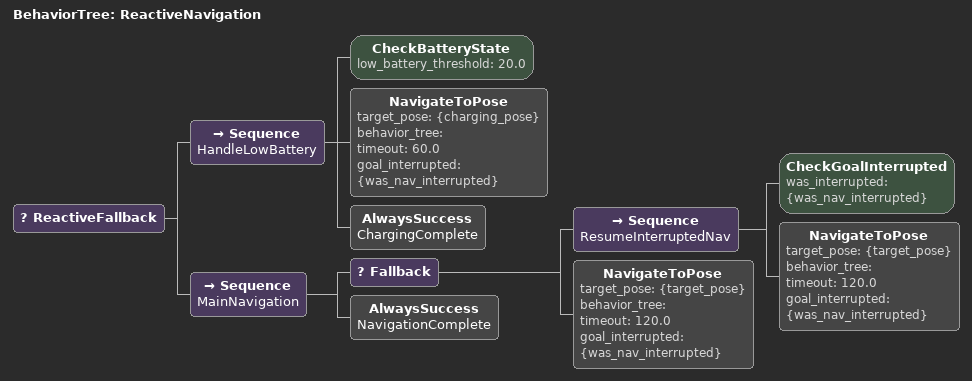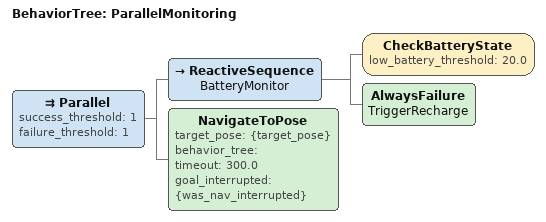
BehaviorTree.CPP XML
<?xml version="1.0"?>
<root BTCPP_format="4">

  <BehaviorTree ID="ReactiveNavigation">
    <ReactiveFallback>

      <!-- Priority 1: Check if battery is critically low -->
      <Sequence name="HandleLowBattery">
        <CheckBatteryState low_battery_threshold="20.0"/>
        <NavigateToPose target_pose="{charging_pose}" behavior_tree="" timeout="60.0"
                       goal_interrupted="{was_nav_interrupted}"/>
        <AlwaysSuccess name="ChargingComplete"/> <!-- In practice, this would wait for full charge -->
      </Sequence>

      <!-- Priority 2: Main navigation task -->
      <Sequence name="MainNavigation">
        <!-- Check if we need to resume an interrupted goal -->
        <Fallback>
          <!-- If previous navigation was interrupted, resume with same target -->
          <Sequence name="ResumeInterruptedNav">
            <CheckGoalInterrupted was_interrupted="{was_nav_interrupted}"/>
            <NavigateToPose target_pose="{target_pose}" behavior_tree="" timeout="120.0"
                           goal_interrupted="{was_nav_interrupted}"/>
          </Sequence>

          <!-- Otherwise, start new navigation -->
          <NavigateToPose target_pose="{target_pose}" behavior_tree="" timeout="120.0"
                         goal_interrupted="{was_nav_interrupted}"/>
        </Fallback>

        <AlwaysSuccess name="NavigationComplete"/>
      </Sequence>

    </ReactiveFallback>
  </BehaviorTree>

  <!-- Alternative approach: Using a parallel node for continuous monitoring -->
  <BehaviorTree ID="ParallelMonitoring">
    <Parallel success_threshold="1" failure_threshold="1">

      <!-- Continuous battery monitoring -->
      <ReactiveSequence name="BatteryMonitor">
        <CheckBatteryState low_battery_threshold="20.0"/>
        <AlwaysFailure name="TriggerRecharge"/> <!-- Forces re-evaluation -->
      </ReactiveSequence>

      <!-- Main navigation task -->
      <NavigateToPose target_pose="{target_pose}" behavior_tree="" timeout="300.0"
                     goal_interrupted="{was_nav_interrupted}"/>

    </Parallel>
  </BehaviorTree>

</root>
